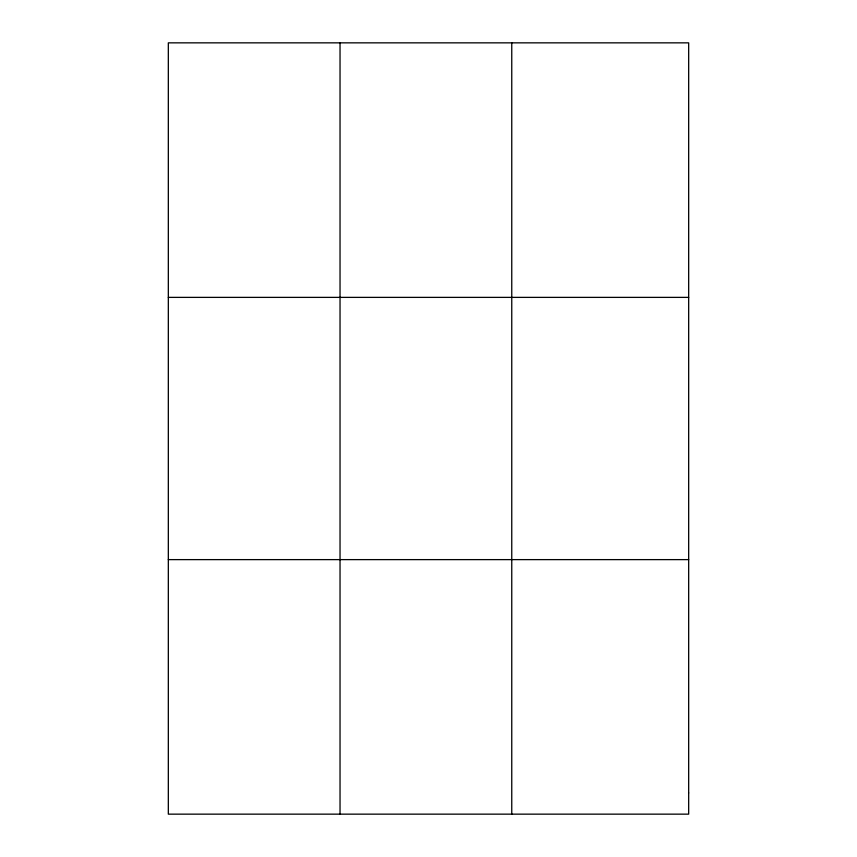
<?xml version="1.0" encoding="UTF-8"?>
<svg xmlns="http://www.w3.org/2000/svg" width="857" height="857" viewBox="0 0 857 857"><rect width="100%" height="100%" fill="white"/><g stroke="black" fill="none" stroke-linecap="round" stroke-linejoin="round"><path stroke-width="1.29" d="M340.036 814.15L340.036 42.85M511.758 814.15L511.758 42.85M168.326 297.379L688.674 297.379M168.326 559.621L688.674 559.621M688.674 792.939L688.674 814.15L168.326 814.15L168.326 42.85L688.674 42.85L688.674 792.939"/></g></svg>
